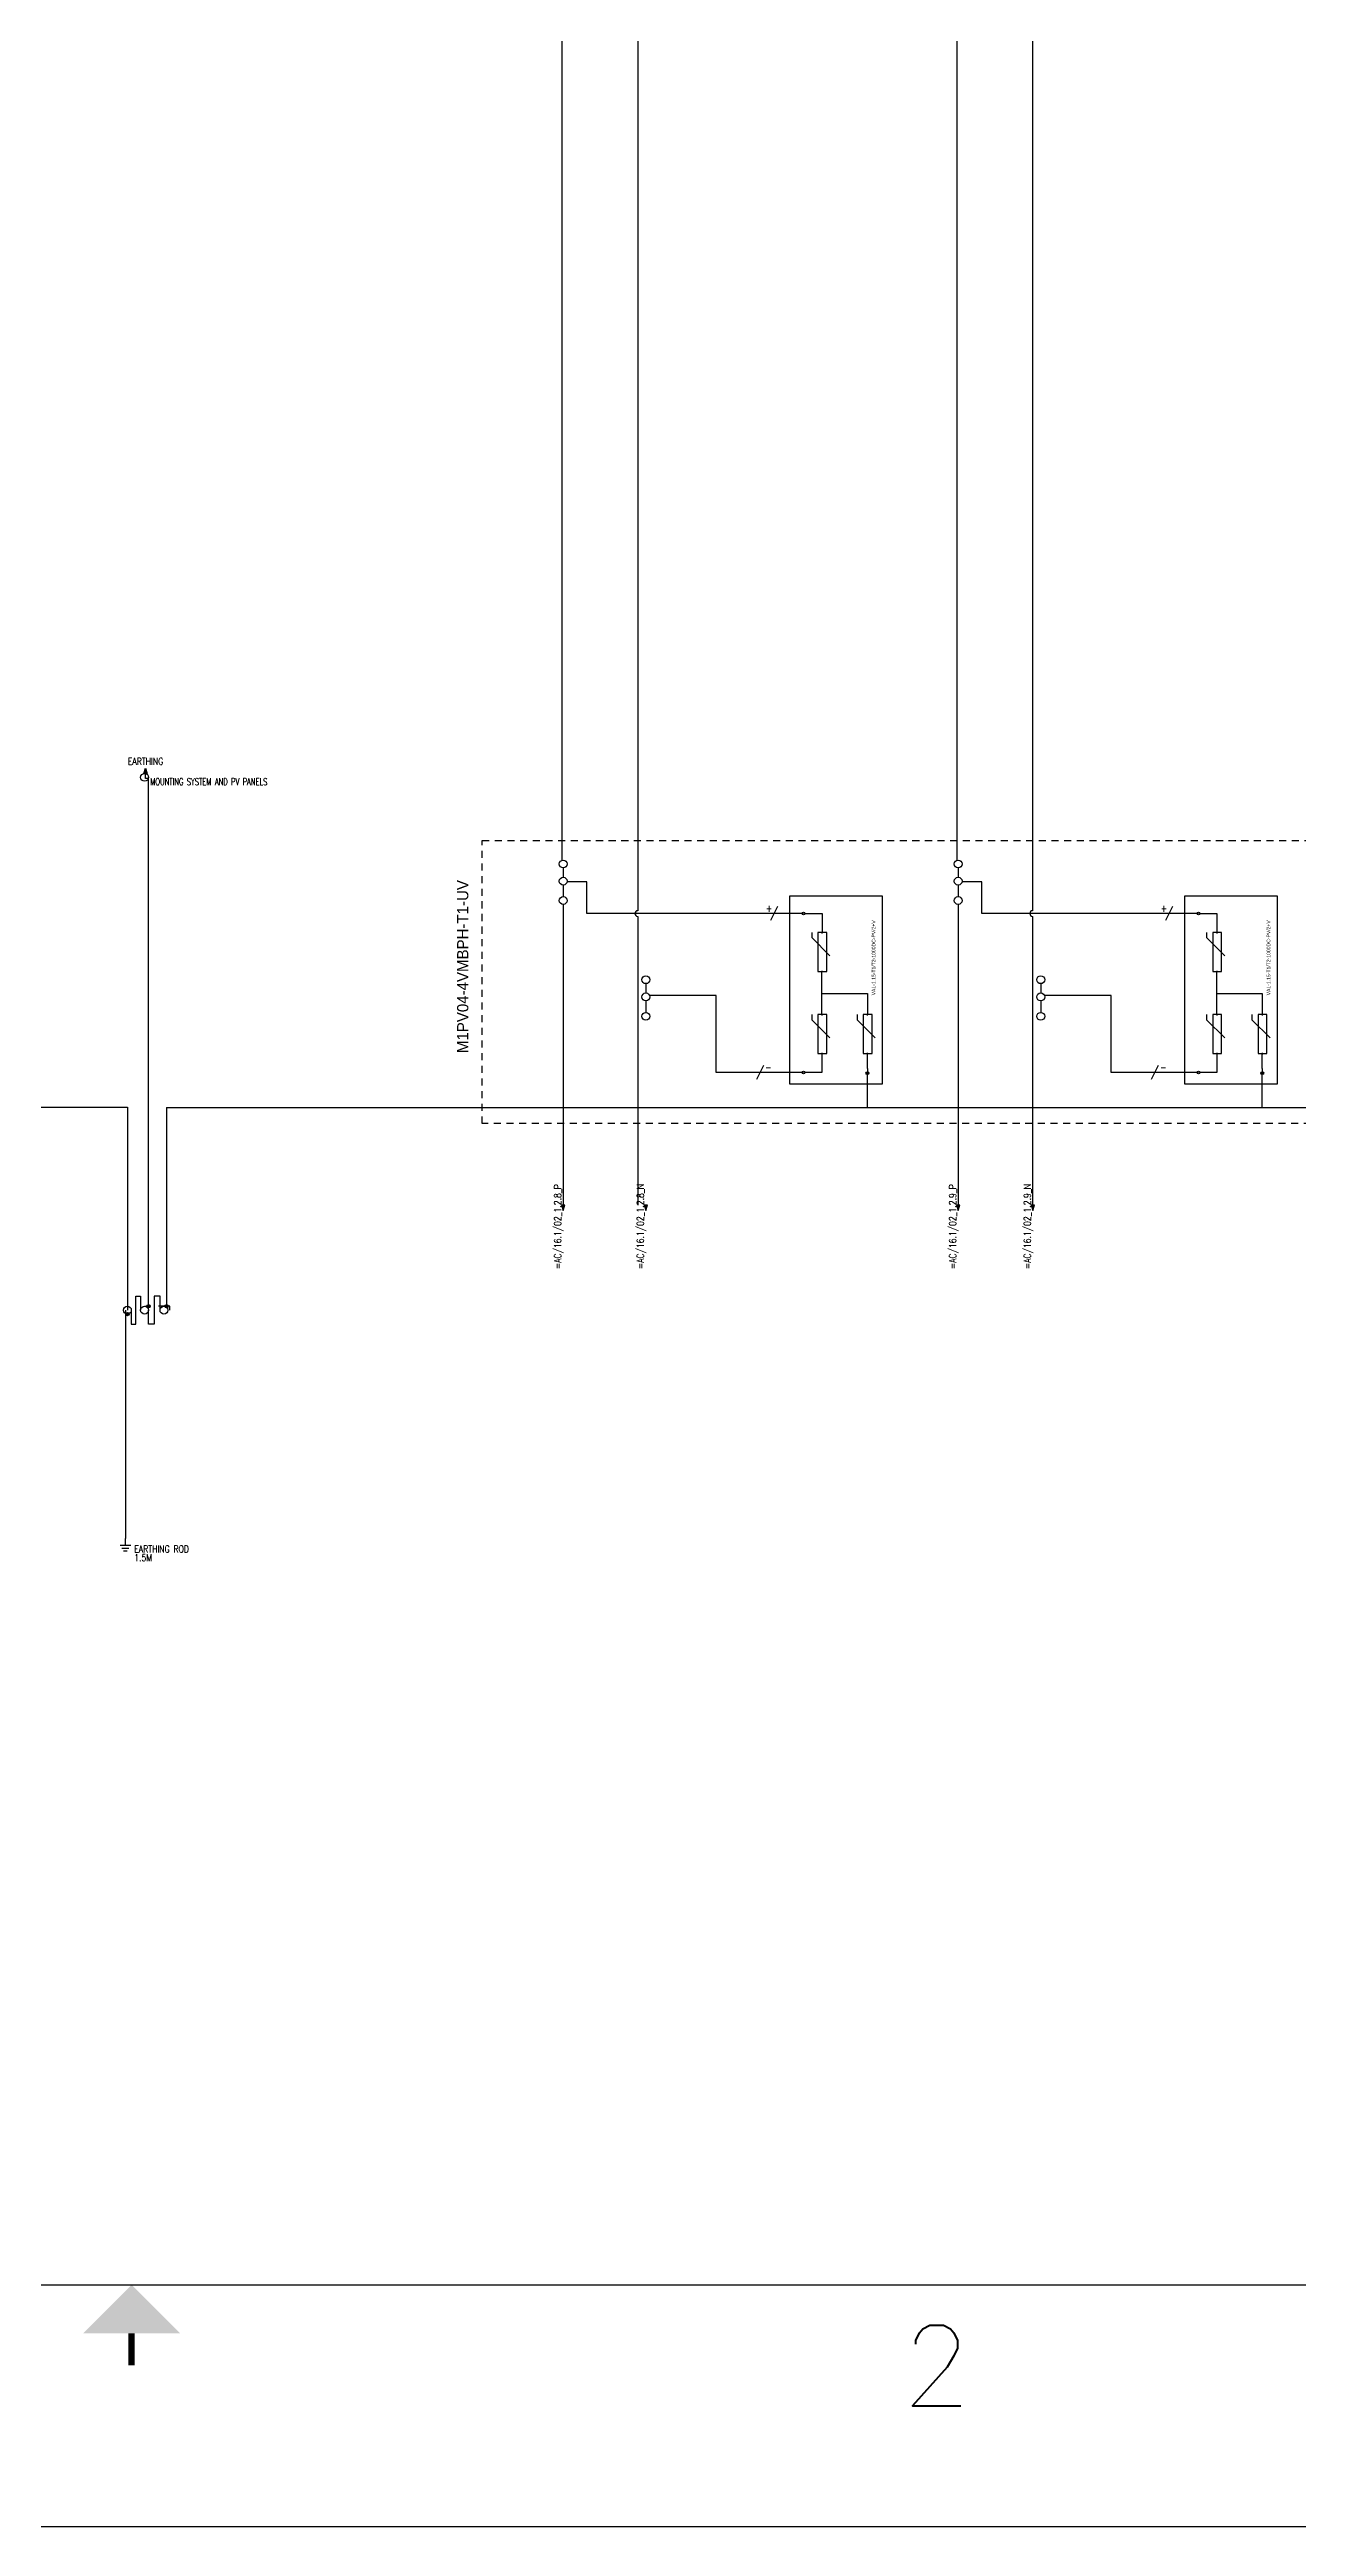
# Model space of a CAD drawing. Header units: inches. Extents: x 4 to 127, y -3 to 89.
# Drawn here: x 65.17 to 87.36, y -3 to 41.04 of the extents above; entities that cross this region are included whole.
import ezdxf
from ezdxf.enums import TextEntityAlignment as Align

# ---------------------------------------------------------------- set-up
doc = ezdxf.new("R2010")
doc.units = ezdxf.units.IN
doc.header["$MEASUREMENT"] = 0
doc.linetypes.add('HIDDEN2', pattern=[0.1875, 0.125, -0.0625])
for name, color, linetype in [('DESC', 1, 'Continuous'), ('GRY_20AWG', 9, 'Continuous'), ('LOCBOX', 92, 'HIDDEN2'), ('MISC', 2, 'Continuous'), ('RED_12AWG', 1, 'Continuous'), ('SYMS', 7, 'Continuous'), ('TAGS', 51, 'Continuous'), ('Title Block', 7, 'Continuous'), ('Viewport', 7, 'Continuous'), ('WHT_12AWG', 7, 'Continuous'), ('WIREREF', 61, 'Continuous')]:
    doc.layers.add(name, color=color, linetype=linetype)
doc.styles.add('Roman', font='romans')
doc.styles.add('WD', font='romans.shx')
doc.styles.add('WD_IEC', font='isocp2.shx', dxfattribs={"width": 0.9, "height": 4})

# ---------------------------------------------------------------- blocks, each defined once
blk = doc.blocks.new('ANSI_border_C')
at = {"layer": 'Title Block'}
for p, q in [((0.5, 0.75), (20.5, 0.75)), ((0, 0), (21, 0))]:
    blk.add_line(p, q, dxfattribs=at)
at = {"layer": 'Title Block', "const_width": 0.02}
blk.add_lwpolyline([(10.5, 0.5), (10.5, 0.6)], dxfattribs=at)
at = {"layer": 'Title Block'}
blk.add_solid([(10.35, 0.6), (10.65, 0.6), (10.5, 0.75)], dxfattribs=at)
at = {"layer": 'Title Block', "style": 'Roman'}
blk.add_text('2', height=0.25, dxfattribs=at).set_placement((13, 0.5), align=Align.MIDDLE_CENTER)
blk = doc.blocks.new('JIC_border_C')
at = {"xscale": 5.726708801404052, "yscale": 5.726708801404052, "zscale": 5.726708801404052}
blk.add_blockref('ANSI_border_C', (6.5, -3), dxfattribs=at)
blk = doc.blocks.new('HA1S4')
for points in [[(0, 0), (-0.031, 0), (0, -0.094), (0.031, 0), (0, 0)], [(0.016, -0.011), (-0.016, -0.011), (0, -0.058), (0.016, -0.011)]]:
    blk.add_lwpolyline(points)
at = {"style": 'WD', "flags": 1}
for tag, p in [('X2TERM01', (0, 0)), ('SIGCODE', (0.035, -0.083))]:
    blk.add_attdef(tag, p, '', height=0.01, dxfattribs=at)
at = {"style": 'WD', "width": 0.7}
for tag, p in [('XREF', (0.088, -0.062)), ('DESC1', (0.088, 0.113))]:
    blk.add_attdef(tag, p, '', height=0.125, dxfattribs=at)
at = {"style": 'WD', "width": 0.8, "flags": 8}
blk.add_attdef('WIRENO', text='', height=0.125, dxfattribs=at).set_placement((0, -0.259), align=Align.CENTER)
blk = doc.blocks.new('VT0_02')
blk.add_circle((0, 0), 0.0699)
at = {"style": 'WD', "flags": 1}
for tag, p in [('X4TERM01', (-0.07, 0)), ('X2TERM01', (0, 0.07)), ('X1TERM01', (0.07, 0)), ('X8TERM01', (0, -0.07))]:
    blk.add_attdef(tag, p, '', height=0.01, dxfattribs=at)
blk = doc.blocks.new('WDDOT')
for radius in [0.03, 0.0187, 0.00929]:
    blk.add_circle((0, 0), radius)
blk = doc.blocks.new('HA1S2')
for points in [[(0, 0), (-0.031, 0), (0, 0.094), (0.031, 0), (0, 0)], [(-0.016, 0.011), (0.016, 0.011), (0, 0.058), (-0.016, 0.011)]]:
    blk.add_lwpolyline(points)
at = {"style": 'WD', "width": 0.8, "flags": 8}
blk.add_attdef('WIRENO', text='', height=0.125, dxfattribs=at).set_placement((0, 0.153), align=Align.CENTER)
at = {"style": 'WD', "flags": 1}
for tag, p in [('X8TERM01', (0, 0)), ('SIGCODE', (0.026, 0.066))]:
    blk.add_attdef(tag, p, '', height=0.01, dxfattribs=at)
at = {"style": 'WD', "width": 0.7}
for tag, p in [('XREF', (0.084, -0.036)), ('DESC1', (0.084, -0.211))]:
    blk.add_attdef(tag, p, '', height=0.125, dxfattribs=at)
blk = doc.blocks.new('VGND2')
for p, q in [((0, -0.125), (0, 0)), ((0.09375, -0.125), (-0.09375, -0.125)), ((-0.0625, -0.171875), (0.0625, -0.171875)), ((-0.03125, -0.21875), (0.03125, -0.21875))]:
    blk.add_line(p, q)
at = {"style": 'WD', "flags": 1}
for tag in ['ASSYCODE', 'X2TERM01', 'CAT', 'FAMILY', 'MFG']:
    blk.add_attdef(tag, (0, 0), '', height=0.01, dxfattribs=at)
at = {"style": 'WD', "width": 0.8}
for tag, p in [('INST', (0.15625, 0.125)), ('LOC', (0.15625, -0.03125)), ('TAG1', (0.15625, -0.1875)), ('DESC1', (0.15625, -0.34375)), ('DESC2', (0.15625, -0.5))]:
    blk.add_attdef(tag, text='', height=0.125, dxfattribs=at).set_placement(p, align=Align.MIDDLE_LEFT)
blk = doc.blocks.new('HT0_02')
blk.add_circle((0, 0), 0.0699)
at = {"style": 'WD', "flags": 1}
for tag, p in [('X4TERM01', (-0.07, 0)), ('X2TERM01', (0, 0.07)), ('X1TERM01', (0.07, 0)), ('X8TERM01', (0, -0.07))]:
    blk.add_attdef(tag, p, '', height=0.01, dxfattribs=at)
blk = doc.blocks.new('HGND4')
for p, q in [((0, 0), (10, 0)), ((10, -3.8), (10, 3.8)), ((11.2, -2.5), (11.2, 2.5)), ((12.5, -1.2), (12.5, 1.2))]:
    blk.add_line(p, q)
blk.add_circle((10, 0), 5)
at = {"style": 'WD_IEC'}
for tag, p in [('TAG1', (2.5, 4.6)), ('INST', (2.5, 11.6)), ('LOC', (2.5, 8.1))]:
    blk.add_attdef(tag, text='', height=2.5, dxfattribs=at).set_placement(p, align=Align.RIGHT)
at = {"style": 'WD_IEC', "flags": 1}
blk.add_attdef('X4TERM01', (0, 0), '', height=0.32, dxfattribs=at)
blk = doc.blocks.new('VT0_05')
blk.add_lwpolyline([(0.08, -0.06), (0, 0.08), (-0.08, -0.06)], close=True)
at = {"style": 'WD', "flags": 1}
for tag, p in [('X4TERM01', (-0.05, 0)), ('X2TERM01', (0, 0.08)), ('X1TERM01', (0.05, 0)), ('X8TERM01', (0, -0.06))]:
    blk.add_attdef(tag, p, '', height=0.01, dxfattribs=at)
blk = doc.blocks.new('Lightening Surge Arrestor')
at = {"color": 5}
for p, q in [((0.502, 2.919), (0.502, 2.827)), ((0.502, 2.827), (0.826, 2.503)), ((0.502, 1.459), (0.502, 1.367)), ((0.502, 1.367), (0.826, 1.043)), ((1.308, 1.459), (1.308, 1.367)), ((1.308, 1.367), (1.632, 1.043))]:
    blk.add_line(p, q, dxfattribs=at)
for points in [[(0.112, 3.569), (1.754, 3.569), (1.754, 0.222), (0.112, 0.222)], [(0.768, 2.919), (0.611, 2.919), (0.611, 2.225), (0.768, 2.225)], [(0.768, 1.459), (0.611, 1.459), (0.611, 0.765), (0.768, 0.765)], [(1.574, 1.459), (1.417, 1.459), (1.417, 0.765), (1.574, 0.765)]]:
    blk.add_lwpolyline(points, close=True, dxfattribs=at)
at = {"layer": 'GRY_20AWG'}
blk.add_line((1.492, 0.502), (1.492, 0.468), dxfattribs=at)
at = {"layer": 'RED_12AWG'}
for p, q in [((0.382, 3.255), (0.686, 3.255)), ((0.686, 3.255), (0.686, 2.926)), ((0.69, 2.919), (0.684, 2.919)), ((0.681, 1.459), (0.681, 2.226)), ((0.681, 1.835), (1.492, 1.835)), ((1.492, 1.835), (1.492, 1.466)), ((0.69, 1.459), (0.681, 1.459)), ((0.69, 0.435), (0.69, 0.766)), ((1.492, 0.502), (1.492, 0.757)), ((0.381, 0.435), (0.69, 0.435))]:
    blk.add_line(p, q, dxfattribs=at)
at = {"layer": 'SYMS'}
for name, p, xscale, yscale, zscale in [('HT0_02', (0.358, 3.255), 0.3314421991292846, 0.3314421991292846, 0.3314421991292846), ('VT0_05', (0.686, 2.918), 0.1052161047490845, 0.1052161047490845, 0.1052161047490845), ('VT0_05', (0.686, 1.458), 0.1052161047490845, 0.1052161047490845, 0.1052161047490845), ('HT0_02', (0.69, 1.459), 0.01504368401050088, 0.01504368401050088, 0.01504368401050088), ('VT0_05', (1.492, 1.458), 0.1052161047490845, 0.1052161047490845, 0.1052161047490845), ('HT0_02', (0.358, 0.429), 0.3314421991292846, 0.3314421991292846, 0.3314421991292846)]:
    blk.add_blockref(name, p, dxfattribs=dict(at, xscale=xscale, yscale=yscale, zscale=zscale))
at = {"layer": 'SYMS', "xscale": -0.1052161047490845, "yscale": 0.1052161047490845, "zscale": 0.1052161047490845, "rotation": 180}
for p in [(0.686, 2.226), (0.686, 0.766), (1.492, 0.766)]:
    blk.add_blockref('VT0_05', p, dxfattribs=at)
at = {"layer": 'SYMS'}
ref = blk.add_blockref('HGND4', (1.492, 0.468), dxfattribs=dict(at, xscale=0.005, yscale=0.005, zscale=0.005, rotation=270))
ref.add_attrib('TAG1', 'PE', dxfattribs={"layer": 'TAGS', "height": 0.0125, "rotation": 270, "style": 'WD_IEC'}).set_placement((1.515, 0.455), align=Align.RIGHT)
at = {"color": 5, "insert": (1.57, 1.801), "char_height": 0.065, "attachment_point": 1, "rotation": 90}
blk.add_mtext_dynamic_manual_height_columns('VAL-1.15-T1/T2-1000DC-PV/2+V', width=1.87491, gutter_width=0.325, heights=[0], dxfattribs=at)
for tag, p in [('+', (0.447, 3.312)), ('-', (0.457, 0.49))]:
    blk.add_attdef(tag, p, '', height=0.065)
at = {"color": 5}
blk.add_attdef('VAL-1.15-T1/T2-1000DC-PV/2+V', (1.651, 1.798), '', height=0.065, rotation=90, dxfattribs=at)
blk = doc.blocks.new('HW01')
for p, q in [((0.062, 0.125), (-0.062, -0.125)), ((0.031, 0), (-0.031, 0))]:
    blk.add_line(p, q)
at = {"style": 'WD', "width": 0.7, "flags": 1}
for tag, p in [('INST', (0, 0.357)), ('LOC', (0, 0.188)), ('DESC1', (0, -0.456)), ('XREF', (0, -0.3)), ('DESC2', (0, -0.613))]:
    blk.add_attdef(tag, text='', height=0.125, dxfattribs=at).set_placement(p, align=Align.CENTER)
at = {"style": 'WD', "width": 0.8}
blk.add_attdef('TAG1', text='', height=0.125, dxfattribs=at).set_placement((-0.031, 0.031), align=Align.RIGHT)
at = {"style": 'WD', "flags": 1}
for tag, p in [('X4TERM01', (-0.031, 0)), ('X1TERM01', (0.031, 0))]:
    blk.add_attdef(tag, p, '', height=0.0125, dxfattribs=at)
at = {"linetype": 'Continuous', "style": 'WD', "flags": 9}
blk.add_attdef('ASSYCODE', text='', height=0.01, dxfattribs=at).set_placement((0.029, 0.042), align=Align.CENTER)
at = {"style": 'WD'}
for tag, p in [('X2LINK', (0, 0.125)), ('X8LINK', (0, -0.125))]:
    blk.add_attdef(tag, p, '', height=0.01, dxfattribs=at)
at = {"style": 'WD', "flags": 9}
blk.add_attdef('FAMILY', text='', height=0.01, dxfattribs=at).set_placement((0.023, 0.118), align=Align.CENTER)
at = {"style": 'WD', "width": 0.8}
blk.add_attdef('RATING1', (0.094, 0.031), '', height=0.125, dxfattribs=at)
at = {"style": 'WD', "width": 0.8, "flags": 1}
blk.add_attdef('MFG', text='', height=0.0938, dxfattribs=at).set_placement((-0.125, -0.031), align=Align.TOP_RIGHT)
blk.add_attdef('CAT', text='', height=0.0938, dxfattribs=at).set_placement((0.031, -0.031), align=Align.TOP_LEFT)

msp = doc.modelspace()

# ---------------------------------------------------------------- linework, layer by layer
at = {"layer": 'GRY_20AWG', "color": 240, "true_color": 0xed1f24}
for p, q in [((74.283, 63.108), (74.283, 26.628)), ((81.306, 63.108), (81.306, 26.628)), ((74.306, 26.488), (74.306, 26.323)), ((81.329, 26.488), (81.329, 26.323)), ((74.306, 26.183), (74.306, 25.978)), ((74.728, 26.239), (74.376, 26.239)), ((74.728, 25.677), (74.728, 26.239)), ((81.329, 26.183), (81.329, 25.978)), ((81.75, 26.239), (81.399, 26.239)), ((81.75, 25.677), (81.75, 26.239)), ((74.306, 25.838), (74.306, 20.493)), ((78.022, 25.677), (74.728, 25.677)), ((78.581, 25.677), (78.085, 25.677)), ((81.329, 25.838), (81.329, 20.493)), ((85.045, 25.677), (81.75, 25.677)), ((85.604, 25.677), (85.108, 25.677)), ((75.775, 24.43), (75.775, 24.265)), ((82.798, 24.43), (82.798, 24.265)), ((75.775, 24.125), (75.775, 23.92)), ((77.025, 24.219), (75.845, 24.219)), ((77.025, 22.851), (77.025, 24.219)), ((82.798, 24.125), (82.798, 23.92)), ((84.047, 24.219), (82.868, 24.219)), ((84.047, 22.851), (84.047, 24.219)), ((77.771, 22.851), (77.025, 22.851)), ((78.581, 22.851), (77.834, 22.851)), ((84.794, 22.851), (84.047, 22.851)), ((85.604, 22.851), (84.857, 22.851))]:
    msp.add_line(p, q, dxfattribs=at)
at = {"layer": 'GRY_20AWG', "color": 3}
for p, q in [((66.879, 28.077), (66.879, 28.168)), ((66.914, 28.077), (66.879, 28.077)), ((66.932, 18.695), (66.932, 28.098)), ((67.254, 22.228), (67.254, 18.695)), ((66.556, 18.555), (66.521, 18.555)), ((66.626, 18.625), (66.626, 18.375)), ((66.709, 18.375), (66.709, 18.875)), ((66.709, 18.875), (66.792, 18.875)), ((66.792, 18.875), (66.792, 18.625)), ((66.862, 18.695), (66.932, 18.695)), ((66.932, 18.375), (66.932, 18.625)), ((67.136, 18.875), (67.034, 18.875)), ((67.034, 18.875), (67.034, 18.375)), ((67.206, 18.695), (67.112, 18.695)), ((67.136, 18.625), (67.136, 18.875)), ((67.312, 18.695), (67.206, 18.695)), ((67.312, 18.625), (67.312, 18.695)), ((66.626, 18.375), (66.709, 18.375)), ((67.034, 18.375), (66.932, 18.375))]:
    msp.add_line(p, q, dxfattribs=at)
at = {"layer": 'LOCBOX', "color": 6}
msp.add_lwpolyline([(72.864, 26.973), (121.348, 26.973), (121.348, 21.944), (72.864, 21.944)], close=True, dxfattribs=at)
at = {"layer": 'WHT_12AWG', "color": 240, "true_color": 0xed1f24}
for p, q in [((75.631, 73.525), (75.631, 25.727)), ((82.653, 73.525), (82.653, 25.727)), ((75.631, 25.627), (75.631, 20.493)), ((82.653, 25.627), (82.653, 20.493)), ((79.714, 22.228), (79.714, 22.83)), ((86.737, 22.228), (86.737, 22.83))]:
    msp.add_line(p, q, dxfattribs=at)
at = {"layer": 'WHT_12AWG', "color": 3}
for p, q in [((61.023, 22.235), (66.556, 22.235)), ((66.556, 22.235), (66.556, 18.625)), ((67.254, 22.228), (121.851, 22.228)), ((66.521, 18.625), (66.521, 14.566))]:
    msp.add_line(p, q, dxfattribs=at)
at = {"layer": 'WHT_12AWG'}
for centre in [(75.631, 25.677), (82.653, 25.677)]:
    msp.add_arc(centre, 0.05, 90, 270, dxfattribs=at)

# ---------------------------------------------------------------- block references
for p in [(78.223, 22.422), (85.245, 22.422)]:
    msp.add_blockref('Lightening Surge Arrestor', p)
at = {"layer": 'SYMS', "color": 3}
ref = msp.add_blockref('HA1S2', (66.879, 28.168), dxfattribs=at)
ref.add_attrib('DESC1', 'MOUNTING SYSTEM AND PV PANELS', (66.963, 27.957), dxfattribs={"layer": 'DESC', "height": 0.125, "style": 'WD', "width": 0.7})
ref.add_attrib('WIRENO', 'EARTHING', dxfattribs={"layer": 'WIREREF', "height": 0.125, "style": 'WD', "width": 0.8, "flags": 8}).set_placement((66.879, 28.321), align=Align.CENTER)
at = {"layer": 'SYMS', "color": 3, "rotation": 90}
msp.add_blockref('VT0_02', (66.862, 28.098), dxfattribs=at)
at = {"layer": 'SYMS'}
for name, p in [('VT0_02', (74.306, 26.558)), ('VT0_02', (81.329, 26.558)), ('VT0_02', (74.306, 26.253)), ('VT0_02', (81.329, 26.253)), ('VT0_02', (74.306, 25.908)), ('VT0_02', (81.329, 25.908)), ('VT0_02', (75.775, 24.5)), ('VT0_02', (75.775, 24.195)), ('VT0_02', (82.798, 24.5)), ('VT0_02', (82.798, 24.195)), ('VT0_02', (75.775, 23.85)), ('VT0_02', (82.798, 23.85)), ('WDDOT', (66.556, 18.555)), ('WDDOT', (66.932, 18.695)), ('WDDOT', (67.254, 18.695))]:
    msp.add_blockref(name, p, dxfattribs=at)
ref = msp.add_blockref('HW01', (78.054, 25.677), dxfattribs=at)
ref.add_attrib('TAG1', '+', dxfattribs={"layer": 'TAGS', "height": 0.125, "style": 'WD', "width": 0.8}).set_placement((78.022, 25.708), align=Align.RIGHT)
ref = msp.add_blockref('HW01', (85.076, 25.677), dxfattribs=at)
ref.add_attrib('TAG1', '+', dxfattribs={"layer": 'TAGS', "height": 0.125, "style": 'WD', "width": 0.8}).set_placement((85.045, 25.708), align=Align.RIGHT)
ref = msp.add_blockref('HW01', (77.803, 22.851), dxfattribs=at)
ref.add_attrib('RATING1', '-', (77.896, 22.882), dxfattribs={"layer": 'MISC', "height": 0.125, "style": 'WD', "width": 0.8})
ref = msp.add_blockref('HW01', (84.826, 22.851), dxfattribs=at)
ref.add_attrib('RATING1', '-', (84.919, 22.882), dxfattribs={"layer": 'MISC', "height": 0.125, "style": 'WD', "width": 0.8})
at = {"layer": 'SYMS', "color": 1}
ref = msp.add_blockref('HA1S4', (74.306, 20.493), dxfattribs=at)
ref.add_attrib('WIRENO', '=AC/16.1/02_1.2.8_P', dxfattribs={"layer": 'WIREREF', "color": 1, "height": 0.125, "rotation": 90, "style": 'WD', "width": 0.8, "flags": 8}).set_placement((74.306, 19.355), align=Align.BOTTOM_LEFT)
ref = msp.add_blockref('HA1S4', (75.775, 20.493), dxfattribs=at)
ref.add_attrib('WIRENO', '=AC/16.1/02_1.2.8_N', dxfattribs={"layer": 'WIREREF', "color": 1, "height": 0.125, "rotation": 90, "style": 'WD', "width": 0.8, "flags": 8}).set_placement((75.775, 19.355), align=Align.BOTTOM_LEFT)
ref = msp.add_blockref('HA1S4', (81.329, 20.493), dxfattribs=at)
ref.add_attrib('WIRENO', '=AC/16.1/02_1.2.9_P', dxfattribs={"layer": 'WIREREF', "color": 1, "height": 0.125, "rotation": 90, "style": 'WD', "width": 0.8, "flags": 8}).set_placement((81.329, 19.355), align=Align.BOTTOM_LEFT)
ref = msp.add_blockref('HA1S4', (82.657, 20.493), dxfattribs=at)
ref.add_attrib('WIRENO', '=AC/16.1/02_1.2.9_N', dxfattribs={"layer": 'WIREREF', "color": 1, "height": 0.125, "rotation": 90, "style": 'WD', "width": 0.8, "flags": 8}).set_placement((82.657, 19.355), align=Align.BOTTOM_LEFT)
at = {"layer": 'SYMS', "rotation": 90}
for p in [(66.556, 18.625), (66.862, 18.625), (67.206, 18.625)]:
    msp.add_blockref('VT0_02', p, dxfattribs=at)
at = {"layer": 'SYMS'}
ref = msp.add_blockref('VGND2', (66.521, 14.566), dxfattribs=at)
ref.add_attrib('TAG1', 'EARTHING ROD ', dxfattribs={"layer": 'TAGS', "height": 0.125, "style": 'WD', "width": 0.8}).set_placement((66.678, 14.378), align=Align.MIDDLE_LEFT)
ref.add_attrib('DESC1', '1.5M', dxfattribs={"layer": 'DESC', "height": 0.125, "style": 'WD', "width": 0.8}).set_placement((66.678, 14.222), align=Align.MIDDLE_LEFT)
at = {"layer": 'Viewport'}
msp.add_blockref('JIC_border_C', (0, 0), dxfattribs=at)

# ---------------------------------------------------------------- texts
at = {"layer": 'LOCBOX', "color": 6}
msp.add_text('M1PV04-4VMBPH-T1-UV', height=0.2, rotation=90, dxfattribs=at).set_placement((72.679, 26.272), align=Align.BOTTOM_RIGHT)

doc.saveas('drawing.dxf')
